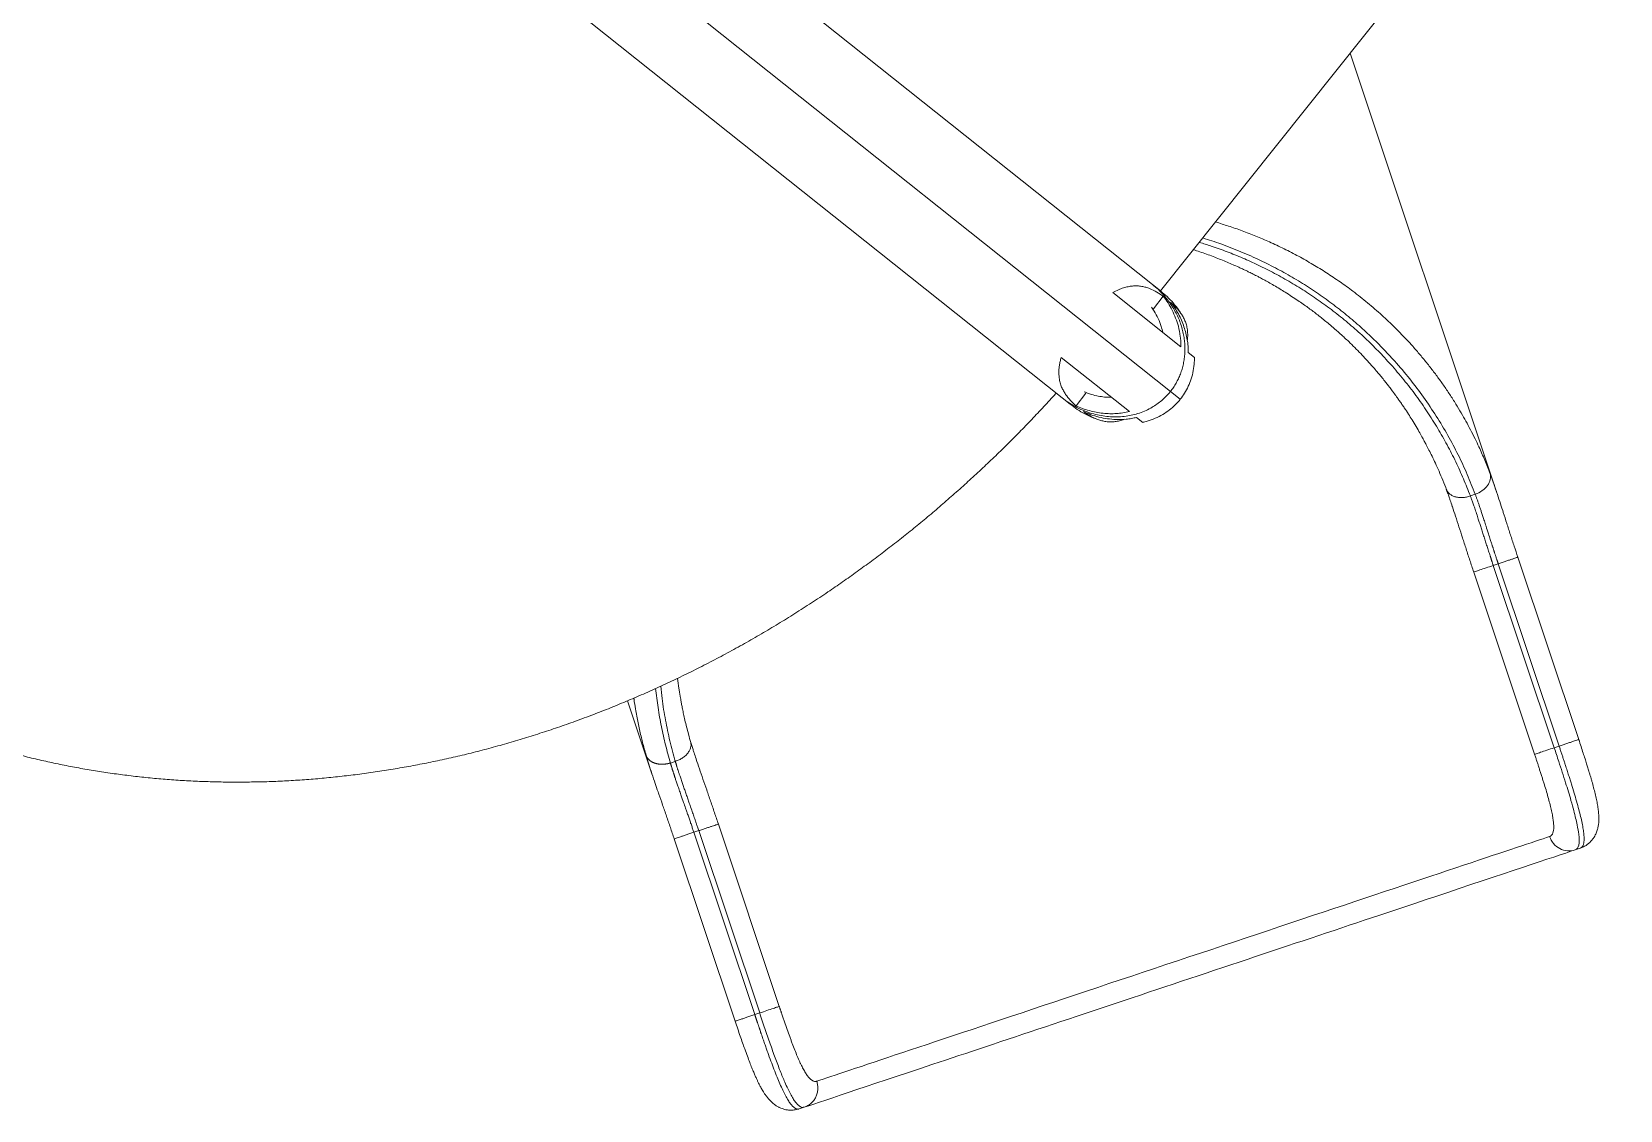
# Model space of a CAD drawing. Header units: millimetres. Extents: x -229914 to 856942, y -268655 to 87212.
# Drawn here: x -137885 to -136350, y 16217 to 17259 of the extents above; entities that cross this region are included whole.
import ezdxf

# ---------------------------------------------------------------- set-up
doc = ezdxf.new("R2010")
doc.units = ezdxf.units.MM

# ---------------------------------------------------------------- blocks, each defined once
blk = doc.blocks.new('Т912NEW')
at = {"color": 7, "linetype": 'Continuous', "lineweight": 15}
for p, q in [((4700.7, -2757.3), (4700.7, -2044.8)), ((5075.5, -2707.1), (4700.7, -2463.7)), ((5060.8, -2721.7), (5058.1, -2725.9)), ((5036, -2735.3), (5036.7, -2735.7)), ((5286.6, -2844.8), (5130.7, -2743.6)), ((4690.7, -2757.3), (3920.7, -2757.3)), ((4700.7, -2757.3), (4690.7, -2757.3)), ((4705.9, -2775.1), (4705.9, -2759.7)), ((5117.2, -2764.6), (5120, -2760.4)), ((5120, -2760.4), (5275.7, -2861.5)), ((5273, -2865.7), (5117.2, -2764.6)), ((4749.7, -2787.3), (4665.6, -2787.3)), ((4766.4, -2787.3), (4758.7, -2787.3)), ((5262.1, -2882.5), (5106.4, -2781.4)), ((5286.6, -2844.8), (5286.5, -2844.9)), ((4665.6, -2867.3), (4749.7, -2867.3)), ((4758.7, -2867.3), (4766.4, -2867.3)), ((5275.7, -2861.5), (5273, -2865.7)), ((4705.9, -2894.9), (4705.9, -2879.6)), ((3920.7, -2897.3), (4690.7, -2897.3)), ((4690.7, -2897.3), (4700.7, -2897.3)), ((5350.3, -2930.3), (5353.1, -2926)), ((5353.9, -2924.4), (5353.1, -2926)), ((4544.7, -3387.8), (4607.1, -3428.4)), ((4616.8, -3380.8), (4617.5, -3381.3)), ((4617.2, -3404.8), (4614.5, -3409)), ((4687.5, -3426.3), (4843.2, -3527.5)), ((4673.9, -3447.3), (4676.6, -3443.1)), ((4829.6, -3548.4), (4673.9, -3447.3)), ((4676.6, -3443.1), (4832.4, -3544.2)), ((4662.9, -3464), (4818.7, -3565.2)), ((4832.4, -3544.2), (4829.6, -3548.4)), ((4818.8, -3565.1), (4818.8, -3565.1)), ((4920, -3592.9), (4922.8, -3588.6)), ((4921.5, -3589.8), (4922.8, -3588.6)), ((4920, -3592.9), (4918.9, -3594.3))]:
    blk.add_line(p, q, dxfattribs=at)
at = {"color": 8, "linetype": 'Continuous', "lineweight": 15}
for p, q in [((4768.6, -2827.3), (3840.7, -2827.3)), ((4780.7, -2827.3), (4768.6, -2827.3))]:
    blk.add_line(p, q, dxfattribs=at)
at = {"color": 7, "linetype": 'Continuous', "lineweight": 15, "flags": 128}
blk.add_lwpolyline([(4916.6, -3561.4), (4918.2, -3558.9), (4920.1, -3556), (4922.1, -3552.9), (4924.3, -3549.5), (4926.7, -3545.8), (4929.3, -3541.8), (4932.1, -3537.6), (4935, -3533.1), (4938.1, -3528.3), (4941.4, -3523.3), (4944.8, -3518), (4948.4, -3512.5), (4952.1, -3506.7), (4956, -3500.7), (4960.1, -3494.4), (4964.3, -3488), (4968.6, -3481.3), (4973.1, -3474.4), (4977.7, -3467.3), (4982.5, -3460), (4987.4, -3452.4), (4992.3, -3444.7), (4997.5, -3436.9), (5002.7, -3428.8), (5008, -3420.6), (5013.5, -3412.2), (5019, -3403.7), (5024.6, -3395), (5030.4, -3386.2), (5036.2, -3377.3), (5042, -3368.2), (5048, -3359.1), (5054, -3349.8), (5060.1, -3340.4), (5066.2, -3331), (5072.4, -3321.5), (5078.6, -3311.9), (5084.9, -3302.2), (5091.2, -3292.5), (5097.5, -3282.8), (5103.9, -3273), (5110.2, -3263.3), (5116.6, -3253.5), (5122.9, -3243.6), (5129.3, -3233.8), (5135.7, -3224.1), (5142, -3214.3), (5148.3, -3204.6), (5154.6, -3194.9), (5160.9, -3185.2), (5167.1, -3175.6), (5173.3, -3166.1), (5179.4, -3156.7), (5185.5, -3147.3), (5191.5, -3138), (5197.5, -3128.9), (5203.4, -3119.8), (5209.2, -3110.9), (5214.9, -3102.1), (5220.5, -3093.4), (5226, -3084.9), (5231.5, -3076.5), (5236.8, -3068.3), (5242.1, -3060.2), (5247.2, -3052.4), (5252.2, -3044.7), (5257, -3037.2), (5261.8, -3029.8), (5266.4, -3022.7), (5270.9, -3015.8), (5275.2, -3009.1), (5279.4, -3002.7), (5283.5, -2996.4), (5287.4, -2990.4), (5291.1, -2984.6), (5294.7, -2979.1), (5298.2, -2973.8), (5301.4, -2968.8), (5304.5, -2964), (5307.5, -2959.5), (5310.2, -2955.3), (5312.8, -2951.3), (5315.2, -2947.6), (5317.4, -2944.2), (5319.4, -2941.1), (5321.3, -2938.2), (5323, -2935.7)], dxfattribs=at)
at = {"color": 8, "linetype": 'Continuous', "lineweight": 15}
for points, knots in [([(4700.7, -2672.1), (4704.8, -2670.6), (4713.2, -2667.2), (4726.2, -2662.7), (4739.7, -2658.5), (4753.9, -2654.6), (4768.7, -2651.1), (4784.2, -2648), (4799.7, -2645.6), (4815.2, -2643.7), (4830.7, -2642.4), (4844.1, -2641.8), (4855.2, -2641.7), (4864.3, -2641.8), (4873.4, -2642), (4882.3, -2642.5), (4891.2, -2643.2), (4900, -2644), (4909, -2645.1), (4918.5, -2646.4), (4928.6, -2648.1), (4939.4, -2650.3), (4950.2, -2652.7), (4960.8, -2655.4), (4971.1, -2658.3), (4981.5, -2661.5), (4991.6, -2665), (5001, -2668.5), (5009.8, -2672.1), (5018.4, -2675.8), (5026.9, -2679.7), (5034.6, -2683.4), (5041.3, -2686.9), (5047.4, -2690.2), (5053.6, -2693.6), (5057.7, -2696), (5059.8, -2697.3)], [0, 0, 0, 0, 0.030498, 0.063908, 0.098017, 0.132834, 0.17145, 0.211042, 0.251051, 0.2909, 0.33183, 0.37233, 0.396247, 0.420578, 0.445325, 0.469501, 0.493309, 0.517582, 0.542321, 0.567528, 0.59738, 0.628112, 0.659723, 0.69059, 0.720322, 0.751149, 0.78307, 0.811729, 0.83756, 0.864589, 0.892816, 0.918109, 0.938971, 0.958616, 0.978338, 1, 1, 1, 1]), ([(4700.7, -2691.9), (4706.5, -2689.7), (4718.8, -2685), (4737.8, -2679.2), (4757.1, -2674.2), (4775.9, -2670.3), (4794.2, -2667.3), (4812.5, -2665.2), (4830.8, -2663.9), (4849, -2663.5), (4867.1, -2663.8), (4884.8, -2664.9), (4902.4, -2666.8), (4921.5, -2669.6), (4941.9, -2673.7), (4963.4, -2679.3), (4984.4, -2685.9), (5004.6, -2693.5), (5024.1, -2702), (5042.9, -2711.3), (5054.8, -2718.3), (5060.8, -2721.7)], [0, 0, 0, 0, 0.043477, 0.093222, 0.143842, 0.189937, 0.236708, 0.283983, 0.331819, 0.380043, 0.427717, 0.475754, 0.523732, 0.57217, 0.634443, 0.696946, 0.758798, 0.820218, 0.881055, 0.940704, 1, 1, 1, 1]), ([(5058.1, -2725.9), (5052.9, -2722.9), (5042.6, -2717), (5026.5, -2708.8), (5009.9, -2701.2), (4992.7, -2694.3), (4974.9, -2688.1), (4956.6, -2682.6), (4937.9, -2678), (4919.4, -2674.4), (4901.3, -2671.7), (4883.6, -2669.8), (4865.8, -2668.7), (4847.8, -2668.5), (4829.8, -2669), (4811.9, -2670.3), (4794.1, -2672.4), (4776.4, -2675.3), (4759.4, -2678.8), (4743, -2682.9), (4727.4, -2687.6), (4713.3, -2692.3), (4704.5, -2695.8), (4700.7, -2697.3)], [0, 0, 0, 0, 0.051664, 0.103235, 0.156312, 0.209184, 0.263282, 0.317052, 0.371723, 0.425938, 0.47503, 0.523649, 0.572342, 0.620629, 0.668627, 0.715357, 0.761561, 0.807269, 0.852331, 0.892719, 0.932534, 0.971721, 1, 1, 1, 1]), ([(5059.8, -2697.3), (5062.3, -2698.7), (5067.1, -2701.7), (5072.5, -2705.1), (5075.4, -2707.1), (5075.5, -2707.1)], [0, 0, 0, 0, 0.490821, 0.981674, 1, 1, 1, 1]), ([(5036.7, -2735.7), (5037.1, -2735.9), (5038.3, -2736.5), (5040.7, -2736.9), (5043.7, -2736.8), (5046.9, -2735.9), (5050, -2734.2), (5053, -2732), (5055.8, -2729.2), (5057.3, -2727), (5058.1, -2725.9)], [0, 0, 0, 0, 0.058251, 0.192948, 0.32755, 0.461824, 0.596101, 0.730706, 0.865411, 1, 1, 1, 1]), ([(5106.4, -2781.4), (5103.1, -2779.2), (5096.5, -2774.9), (5086.8, -2768.5), (5077.2, -2762.2), (5068, -2756), (5059.2, -2750.2), (5053.7, -2746.6), (5051, -2744.9)], [0, 0, 0, 0, 0.168469, 0.336858, 0.505122, 0.672784, 0.8398, 1, 1, 1, 1]), ([(5120, -2760.4), (5120.7, -2759.3), (5122.2, -2757), (5124.3, -2753.7), (5126.2, -2750.8), (5127.9, -2748.2), (5129.3, -2746.1), (5130.2, -2744.6), (5130.8, -2743.7), (5130.8, -2743.7), (5130.8, -2743.7)], [0, 0, 0, 0, 0.12897, 0.25794, 0.386909, 0.515877, 0.644846, 0.773815, 0.902784, 1, 1, 1, 1]), ([(5286.5, -2844.9), (5286.5, -2844.9), (5286.5, -2844.9), (5286, -2845.7), (5285, -2847.2), (5283.6, -2849.3), (5282, -2851.9), (5280, -2854.9), (5277.9, -2858.1), (5276.4, -2860.4), (5275.7, -2861.5)], [0, 0, 0, 0, 0.058718, 0.193188, 0.327657, 0.462127, 0.596595, 0.731064, 0.865534, 1, 1, 1, 1]), ([(4561, -3356.7), (4563.8, -3359.6), (4571.5, -3367.6), (4584.8, -3379.5), (4600.7, -3392.8), (4611.7, -3400.8), (4617.2, -3404.8)], [0, 0, 0, 0, 0.160951, 0.444875, 0.723261, 1, 1, 1, 1]), ([(4614.5, -3409), (4609.6, -3405.4), (4599.8, -3398.4), (4585.6, -3386.9), (4571.8, -3374.7), (4562.9, -3365.9), (4558.5, -3361.6)], [0, 0, 0, 0, 0.247244, 0.494046, 0.748058, 1, 1, 1, 1]), ([(4591.7, -3418), (4589.9, -3416.7), (4586.2, -3414.1), (4581.1, -3410.2), (4576, -3406.3), (4571, -3402.3), (4565.9, -3398.1), (4560.7, -3393.7), (4555, -3388.6), (4550.6, -3384.7), (4548.1, -3382.2), (4547.8, -3381.9)], [0, 0, 0, 0, 0.122362, 0.23462, 0.341937, 0.461081, 0.574219, 0.690483, 0.814898, 0.979678, 1, 1, 1, 1]), ([(4617.5, -3381.3), (4617.8, -3381.5), (4618.9, -3382.4), (4620.2, -3384.4), (4621.3, -3387.2), (4621.8, -3390.5), (4621.6, -3394.1), (4620.7, -3397.7), (4619.3, -3401.4), (4617.9, -3403.6), (4617.2, -3404.8)], [0, 0, 0, 0, 0.0582538, 0.1929514, 0.3275514, 0.4618247, 0.5961017, 0.7307064, 0.8654119, 1, 1, 1, 1]), ([(4631.7, -3390.6), (4634.3, -3392.4), (4639.8, -3395.9), (4648.8, -3401.6), (4658.1, -3407.5), (4667.8, -3413.7), (4677.6, -3419.9), (4684.2, -3424.2), (4687.5, -3426.3)], [0, 0, 0, 0, 0.16018, 0.327217, 0.494862, 0.663143, 0.831522, 1, 1, 1, 1]), ([(4591.7, -3418), (4594.1, -3419.6), (4598.8, -3422.9), (4604.1, -3426.4), (4607, -3428.3), (4607.1, -3428.4)], [0, 0, 0, 0, 0.4908214, 0.9816739, 1, 1, 1, 1]), ([(4673.9, -3447.3), (4673.2, -3448.4), (4671.7, -3450.7), (4669.6, -3453.9), (4667.6, -3456.9), (4666, -3459.5), (4664.6, -3461.6), (4663.6, -3463.1), (4663.1, -3464), (4663.1, -3464), (4663, -3464)], [0, 0, 0, 0, 0.128909, 0.25782, 0.386731, 0.515641, 0.644554, 0.773464, 0.902375, 1, 1, 1, 1]), ([(4829.6, -3548.4), (4828.9, -3549.6), (4827.4, -3551.8), (4825.3, -3555.1), (4823.4, -3558.1), (4821.7, -3560.7), (4820.3, -3562.8), (4819.4, -3564.2), (4818.8, -3565), (4818.8, -3565.1), (4818.8, -3565.1)], [0, 0, 0, 0, 0.134471, 0.268948, 0.403425, 0.537901, 0.672378, 0.806857, 0.941334, 1, 1, 1, 1]), ([(4832.4, -3544.2), (4834.6, -3545.7), (4839.1, -3548.6), (4845.8, -3552.9), (4852.4, -3557.1), (4858.8, -3561.1), (4865.1, -3565.1), (4871.2, -3568.8), (4877.1, -3572.4), (4882.8, -3575.7), (4888.1, -3578.7), (4893.6, -3581.7), (4899.1, -3584.5), (4904.4, -3587), (4909.1, -3588.9), (4913.2, -3590.1), (4916.6, -3590.7), (4919.3, -3590.7), (4921, -3590.3), (4921.5, -3589.8), (4921.5, -3589.8)], [0, 0, 0, 0, 0.0542415, 0.1070717, 0.1612219, 0.2152073, 0.2658023, 0.3210027, 0.373516, 0.4263849, 0.4800354, 0.5315753, 0.5988776, 0.6643892, 0.7311662, 0.7967454, 0.8624493, 0.9282101, 0.9929373, 1, 1, 1, 1]), ([(4916.6, -3561.4), (4917.6, -3562.2), (4919.7, -3563.8), (4922.3, -3566.8), (4924.2, -3570.2), (4925.5, -3573.9), (4926, -3577.7), (4925.7, -3581.6), (4924.9, -3584.7), (4923.9, -3586.4), (4923.6, -3587)], [0, 0, 0, 0, 0.132653, 0.265305, 0.397959, 0.530615, 0.663262, 0.79592, 0.928573, 1, 1, 1, 1])]:
    blk.add_open_spline(points, degree=3, knots=knots, dxfattribs=at)
at = {"color": 7, "linetype": 'Continuous', "lineweight": 15}
for points, knots in [([(4700.7, -2706.5), (4702.8, -2705.7), (4706.9, -2704), (4713.2, -2701.9), (4719.6, -2699.7), (4725.9, -2697.8), (4732, -2695.9), (4738.1, -2694.3), (4743.9, -2692.8), (4748.8, -2691.5), (4752.8, -2690.6), (4755.9, -2689.9), (4758.3, -2689.4), (4760.3, -2689), (4762.2, -2688.6), (4764.5, -2688.1), (4767.7, -2687.5), (4771.9, -2686.7), (4777.2, -2685.9), (4783.1, -2684.9), (4789.3, -2684.1), (4796, -2683.3), (4802.8, -2682.6), (4809.8, -2682), (4816.1, -2681.5), (4821.8, -2681.2), (4827.1, -2681), (4832.5, -2680.9), (4838.1, -2680.9), (4843.8, -2680.9), (4848.7, -2681), (4852.4, -2681.1), (4854.7, -2681.2), (4856.5, -2681.3), (4858.2, -2681.4), (4860.5, -2681.5), (4863.8, -2681.7), (4868.2, -2682), (4874.3, -2682.5), (4881.5, -2683.3), (4889.5, -2684.2), (4897.3, -2685.4), (4904.2, -2686.5), (4910.2, -2687.6), (4915.4, -2688.7), (4920.5, -2689.7), (4925.2, -2690.8), (4929.1, -2691.7), (4932.3, -2692.5), (4934.6, -2693.1), (4936.5, -2693.6), (4938.1, -2694), (4939.6, -2694.4), (4941.5, -2695), (4944.2, -2695.7), (4947.5, -2696.7), (4951.3, -2697.8), (4956.2, -2699.4), (4961.9, -2701.2), (4968.6, -2703.6), (4975.3, -2706), (4980.7, -2708.1), (4984.6, -2709.7), (4987.3, -2710.9), (4990.5, -2712.2), (4994.5, -2714), (4999.5, -2716.2), (5005.5, -2719), (5012.3, -2722.3), (5019.8, -2726.2), (5028.1, -2730.7), (5033.7, -2734), (5036.7, -2735.8)], [0, 0, 0, 0, 0.016152, 0.033554, 0.050681, 0.067522, 0.084072, 0.100322, 0.116265, 0.130867, 0.140616, 0.14883, 0.155497, 0.160603, 0.164907, 0.171064, 0.179317, 0.191039, 0.205429, 0.222468, 0.239944, 0.256683, 0.277464, 0.296926, 0.315046, 0.330069, 0.344718, 0.35993, 0.375715, 0.392078, 0.408524, 0.417465, 0.424226, 0.428798, 0.432872, 0.438617, 0.44869, 0.461674, 0.477592, 0.501793, 0.525612, 0.548888, 0.571608, 0.587741, 0.603571, 0.619092, 0.634021, 0.64698, 0.655644, 0.662967, 0.668944, 0.673571, 0.677445, 0.683362, 0.691682, 0.702413, 0.714974, 0.727188, 0.749571, 0.769804, 0.793192, 0.815051, 0.823222, 0.831798, 0.842253, 0.854649, 0.871943, 0.892002, 0.914833, 0.940441, 0.96883, 1, 1, 1, 1]), ([(5060.8, -2721.7), (5063.5, -2717.3), (5066.4, -2707), (5062.8, -2699.4), (5059.8, -2697.3), (5059.8, -2697.3), (5059.8, -2697.3), (5059.8, -2697.3)], [0.0001593, 0.0001593, 0.0001593, 0.0001593, 0.5, 1, 1, 1, 1.0000043, 1.0000043, 1.0000043, 1.0000043]), ([(5075.5, -2707.1), (5078.2, -2708.9), (5083.3, -2712.2), (5088.8, -2715.8), (5091.3, -2717.5)], [0, 0, 0, 0, 0.528242, 1, 1, 1, 1]), ([(5117.2, -2764.6), (5117, -2764.4), (5116.4, -2764.1), (5115.6, -2763.6), (5114.9, -2763.1), (5114.1, -2762.6), (5113.4, -2762.1), (5112.7, -2761.7), (5112.1, -2761.2), (5111.4, -2760.8), (5110.8, -2760.4), (5110.2, -2760), (5109.6, -2759.6), (5107.9, -2758.5), (5105, -2756.6), (5101, -2753.9), (5097, -2751.3), (5093.1, -2748.6), (5089.1, -2746), (5085.3, -2743.5), (5081.6, -2741), (5078.5, -2738.9), (5074.9, -2736.5), (5071.8, -2734.5), (5068.8, -2732.5), (5066.8, -2731.3), (5065, -2730.1), (5063.3, -2729.1), (5061.8, -2728.1), (5060.4, -2727.3), (5059.2, -2726.6), (5058.4, -2726.1), (5058.1, -2725.9)], [0, 0, 0, 0, 0.012365, 0.02437, 0.036014, 0.047299, 0.058224, 0.068789, 0.078994, 0.08884, 0.098326, 0.107452, 0.11622, 0.124631, 0.187222, 0.249907, 0.309631, 0.375251, 0.437734, 0.500007, 0.562268, 0.624692, 0.661209, 0.749952, 0.789936, 0.827431, 0.862427, 0.894924, 0.924923, 0.952431, 0.977455, 1, 1, 1, 1]), ([(5120, -2760.4), (5119.7, -2760.2), (5119.1, -2759.8), (5118.3, -2759.3), (5117.4, -2758.7), (5116.5, -2758.2), (5115.6, -2757.6), (5114.7, -2757), (5113.9, -2756.4), (5113, -2755.8), (5112.1, -2755.2), (5111.1, -2754.6), (5110.2, -2754), (5109.3, -2753.4), (5108.4, -2752.8), (5107.4, -2752.2), (5106.5, -2751.6), (5105.6, -2750.9), (5104.6, -2750.3), (5103.6, -2749.6), (5101.9, -2748.5), (5098.8, -2746.5), (5094, -2743.2), (5088.7, -2739.7), (5083.8, -2736.4), (5080, -2733.9), (5076.6, -2731.7), (5074.1, -2730), (5072.2, -2728.8), (5070.7, -2727.8), (5069.3, -2727), (5068, -2726.1), (5066.7, -2725.3), (5065.4, -2724.5), (5064.2, -2723.8), (5063, -2723), (5061.9, -2722.4), (5061.1, -2721.9), (5060.8, -2721.7)], [0, 0, 0, 0, 0.012962, 0.026032, 0.03921, 0.052497, 0.065893, 0.079397, 0.09301, 0.106732, 0.120562, 0.1345, 0.148547, 0.162703, 0.176967, 0.19134, 0.205821, 0.220411, 0.23511, 0.249917, 0.268423, 0.316278, 0.393476, 0.500007, 0.573055, 0.639062, 0.698027, 0.749952, 0.777334, 0.804188, 0.830512, 0.856308, 0.881576, 0.906316, 0.930528, 0.954212, 0.97737, 1, 1, 1, 1]), ([(5130.9, -2743.6), (5127.7, -2741.6), (5121.3, -2737.4), (5111.7, -2731.1), (5102.2, -2724.8), (5095.4, -2720.2), (5092, -2718), (5091.5, -2717.6)], [0, 0, 0, 0, 0.2302448, 0.4727955, 0.716259, 0.9596857, 1, 1, 1, 1]), ([(5035.9, -2735.4), (5037, -2736), (5039.2, -2737.3), (5042.4, -2739.4), (5044.7, -2740.8), (5045.6, -2741.4)], [0, 0, 0, 0, 0.343294, 0.72413, 1, 1, 1, 1]), ([(5051, -2744.9), (5050.9, -2744.8), (5049, -2743.5), (5047.3, -2742.4), (5045.6, -2741.4)], [0, 0, 0, 0, 0.056093, 1, 1, 1, 1]), ([(4665.6, -2787.3), (4666.4, -2785.4), (4668.1, -2781.6), (4670.8, -2777.3), (4673.6, -2773.5), (4676.7, -2770.3), (4680, -2767.4), (4683.7, -2765.1), (4687.3, -2763.4), (4692.3, -2761.6), (4698.4, -2760.3), (4703.4, -2759.9), (4705.9, -2759.7)], [0, 0, 0, 0, 0.069245, 0.138537, 0.209383, 0.280246, 0.369624, 0.459074, 0.548574, 0.63802, 0.819, 1, 1, 1, 1]), ([(4768.6, -2827.3), (4768.6, -2825.7), (4768.5, -2822.5), (4767.9, -2817.7), (4767, -2813), (4765.7, -2808.1), (4764, -2803.4), (4761.8, -2798.7), (4759.3, -2794.1), (4756.4, -2789.7), (4753.2, -2785.4), (4749.5, -2781.3), (4745.5, -2777.5), (4741.1, -2773.9), (4736.4, -2770.5), (4731.2, -2767.4), (4725.7, -2764.7), (4719.6, -2762.3), (4713, -2760.2), (4705.7, -2758.5), (4698.3, -2757.5), (4693.2, -2757.4), (4690.7, -2757.3)], [0, 0, 0, 0, 0.040636, 0.081272, 0.122928, 0.164586, 0.208192, 0.2518, 0.296524, 0.341249, 0.38781, 0.434373, 0.482027, 0.529683, 0.581595, 0.63351, 0.686621, 0.739735, 0.80384, 0.867947, 0.933973, 1, 1, 1, 1]), ([(4729, -2761.9), (4728, -2761.6), (4724.2, -2760.2), (4717.5, -2758.8), (4709.1, -2757.5), (4703.5, -2757.4), (4700.7, -2757.3)], [0, 0, 0, 0, 0.110532, 0.415786, 0.712956, 1, 1, 1, 1]), ([(4705.9, -2759.7), (4708.4, -2760.4), (4713.6, -2761.8), (4721.1, -2764.8), (4728.4, -2768.6), (4735.9, -2773.5), (4741.8, -2778.6), (4746.5, -2783.4), (4748.6, -2786), (4749.7, -2787.3)], [0, 0, 0, 0, 0.152358, 0.304703, 0.463055, 0.621384, 0.8089, 0.904452, 1, 1, 1, 1]), ([(4714.9, -2759.7), (4717.4, -2759.9), (4722.3, -2760.3), (4728.4, -2761.6), (4733.3, -2763.3), (4737, -2765.1), (4740.7, -2767.4), (4744, -2770.2), (4747.1, -2773.5), (4749.2, -2776.2), (4750.4, -2778.2), (4750.7, -2778.7)], [0, 0, 0, 0, 0.203038, 0.406055, 0.508334, 0.610676, 0.712959, 0.815159, 0.894099, 0.973022, 1, 1, 1, 1]), ([(4758.7, -2787.3), (4757.4, -2785.7), (4754.7, -2782.5), (4750.2, -2778), (4745.2, -2773.9), (4739.9, -2770.2), (4734.1, -2766.8), (4728, -2763.9), (4721.6, -2761.5), (4717.1, -2760.3), (4714.9, -2759.7)], [0, 0, 0, 0, 0.118578, 0.237168, 0.359359, 0.481559, 0.609413, 0.737275, 0.868634, 1, 1, 1, 1]), ([(4703.6, -2775.2), (4705, -2775.6), (4709.1, -2776.7), (4715.5, -2779.5), (4722, -2783.2), (4725.7, -2786.1), (4727.2, -2787.3)], [0, 0, 0, 0, 0.16798, 0.475008, 0.78311, 1, 1, 1, 1]), ([(5106.4, -2781.3), (5106.4, -2781.3), (5106.4, -2781.3), (5106.4, -2781.3), (5106.5, -2781.1), (5109, -2777.3), (5114.5, -2768.9), (5117.2, -2764.6)], [-0.000257, -0.000257, -0.000257, -0.000257, 0, 0, 0, 0.5, 0.999827, 0.999827, 0.999827, 0.999827]), ([(4780.7, -2827.3), (4780.7, -2824.9), (4780.5, -2820), (4779.1, -2812.6), (4776.8, -2805.1), (4773.4, -2797.8), (4769.9, -2791.8), (4767.2, -2788.5), (4766.3, -2787.4)], [0, 0, 0, 0, 0.166486, 0.340092, 0.52057, 0.707732, 0.901171, 1, 1, 1, 1]), ([(4690.7, -2897.3), (4693.5, -2897.3), (4699.1, -2897.1), (4707.6, -2895.8), (4716.1, -2893.7), (4723.9, -2890.8), (4730.9, -2887.4), (4737.2, -2883.6), (4743.3, -2879.2), (4748.6, -2874.3), (4753.3, -2869.1), (4757.3, -2863.8), (4760.9, -2858), (4763.7, -2852.1), (4765.7, -2846.4), (4767.2, -2840.8), (4768.2, -2835), (4768.6, -2830.4), (4768.6, -2827.9), (4768.6, -2827.3)], [0, 0, 0, 0, 0.073617, 0.147232, 0.223789, 0.300339, 0.363412, 0.426479, 0.491827, 0.557165, 0.613604, 0.670036, 0.728678, 0.787312, 0.836033, 0.884752, 0.935212, 0.985673, 1, 1, 1, 1]), ([(4766.3, -2867.3), (4767.2, -2866.2), (4769.9, -2862.9), (4773.4, -2856.9), (4776.8, -2849.5), (4779.1, -2842.1), (4780.4, -2834.7), (4780.9, -2829.7), (4780.7, -2827.3), (4780.7, -2827.3)], [0, 0, 0, 0, 0.1000591, 0.2931364, 0.4799509, 0.6600922, 0.8333733, 0.9997742, 1, 1, 1, 1]), ([(5354, -2924.5), (5354.5, -2923.4), (5355.6, -2921.3), (5356.5, -2918), (5357, -2914.9), (5357.1, -2912), (5356.9, -2909.4), (5356.4, -2906.3), (5355.5, -2902.9), (5354.1, -2899.7), (5352.2, -2896.3), (5349.9, -2893), (5346.9, -2889.5), (5343.7, -2886.2), (5340.1, -2882.9), (5336.1, -2879.4), (5331.6, -2875.8), (5326.8, -2872.2), (5322.7, -2869.2), (5319.4, -2866.8), (5316.9, -2865.1), (5314, -2863.1), (5310.7, -2860.8), (5306.9, -2858.2), (5302.7, -2855.4), (5297.9, -2852.2), (5292.4, -2848.6), (5288.6, -2846.1), (5286.6, -2844.8)], [0, 0, 0, 0, 0.039679, 0.075279, 0.106639, 0.133691, 0.156448, 0.175423, 0.211967, 0.248716, 0.283737, 0.333084, 0.380847, 0.429665, 0.480748, 0.534302, 0.588063, 0.641649, 0.692015, 0.71545, 0.73774, 0.763303, 0.796114, 0.827629, 0.863861, 0.904753, 0.950192, 1, 1, 1, 1]), ([(4705.9, -2894.9), (4703.4, -2894.8), (4698.5, -2894.4), (4692.4, -2893.1), (4687.5, -2891.3), (4683.8, -2889.6), (4680.1, -2887.3), (4676.7, -2884.4), (4673.7, -2881.2), (4671.2, -2878), (4669.1, -2874.6), (4667.3, -2871.3), (4666.2, -2868.7), (4665.6, -2867.3)], [0, 0, 0, 0, 0.179097, 0.358171, 0.44839, 0.538663, 0.628885, 0.719033, 0.788664, 0.85828, 0.905523, 0.952792, 1, 1, 1, 1]), ([(4727.2, -2867.3), (4726.8, -2867.7), (4724.8, -2869.5), (4720.9, -2872.1), (4715.3, -2875.2), (4709.5, -2877.8), (4705.4, -2879), (4703.6, -2879.5)], [0, 0, 0, 0, 0.066838, 0.294688, 0.522057, 0.784522, 1, 1, 1, 1]), ([(4749.7, -2867.3), (4748.3, -2869), (4745.7, -2872.2), (4741.1, -2876.7), (4736.2, -2880.8), (4730.8, -2884.5), (4725.1, -2887.9), (4718.9, -2890.7), (4712.5, -2893.2), (4708.1, -2894.4), (4705.9, -2894.9)], [0, 0, 0, 0, 0.118642, 0.2372962, 0.3595561, 0.4818255, 0.6096171, 0.7374149, 0.8687047, 1, 1, 1, 1]), ([(4714.9, -2894.9), (4717.5, -2894.3), (4722.6, -2892.9), (4730.2, -2889.8), (4737.5, -2886), (4744.9, -2881.1), (4750.8, -2876.1), (4755.5, -2871.3), (4757.6, -2868.7), (4758.7, -2867.3)], [0, 0, 0, 0, 0.152358, 0.304704, 0.463055, 0.621384, 0.8089, 0.904453, 1, 1, 1, 1]), ([(5350.3, -2930.3), (5351.2, -2928.8), (5351.2, -2926.9), (5348.9, -2922.2), (5346.7, -2919.5), (5341.7, -2914.5), (5339.4, -2912.5), (5335.2, -2908.9), (5333.4, -2907.5), (5329.7, -2904.6), (5327.7, -2903.1), (5323, -2899.6), (5320.3, -2897.6), (5312.7, -2892.2), (5307.8, -2888.8), (5296.9, -2881.5), (5290.8, -2877.4), (5280.8, -2870.8), (5276.9, -2868.3), (5273, -2865.7)], [0, 0, 0, 0, 21.28729, 21.28729, 41.929511, 41.929511, 54.830899, 54.830899, 62.894267, 62.894267, 70.957635, 70.957635, 80.940313, 80.940313, 96.912597, 96.912597, 114.668225, 114.668225, 125.788534, 125.788534, 125.788534, 125.788534]), ([(5353.1, -2926), (5353.1, -2925.9), (5353.2, -2925.8), (5353.3, -2925.6), (5353.4, -2925.4), (5353.5, -2925.2), (5353.5, -2925.1), (5353.6, -2924.9), (5353.6, -2924.7), (5353.7, -2924.5), (5353.7, -2924.2), (5353.7, -2924), (5353.7, -2923.8), (5353.7, -2923.6), (5353.7, -2923.4), (5353.7, -2923.2), (5353.7, -2922.9), (5353.6, -2922.7), (5353.6, -2922.5), (5353.5, -2922.2), (5353.4, -2921.7), (5353.1, -2920.8), (5352.4, -2919.5), (5351.5, -2918.1), (5350, -2916.1), (5347.7, -2913.4), (5344, -2909.9), (5339.6, -2906), (5334.5, -2901.9), (5328.7, -2897.5), (5322.3, -2892.9), (5315.3, -2887.9), (5309.3, -2883.8), (5304.2, -2880.3), (5300.4, -2877.8), (5296.3, -2875.1), (5293.1, -2872.9), (5290.7, -2871.4), (5289.3, -2870.4), (5287.8, -2869.5), (5286.3, -2868.5), (5284.9, -2867.5), (5283.4, -2866.5), (5281.9, -2865.5), (5280.3, -2864.6), (5278.8, -2863.6), (5277.3, -2862.5), (5276.2, -2861.9), (5275.7, -2861.5)], [0, 0, 0, 0, 0.00668, 0.013344, 0.019992, 0.026624, 0.033241, 0.039842, 0.046427, 0.052996, 0.059549, 0.066087, 0.072609, 0.079116, 0.085606, 0.092082, 0.098541, 0.104985, 0.111413, 0.117826, 0.124224, 0.155333, 0.186454, 0.21759, 0.248743, 0.310763, 0.373675, 0.435321, 0.49883, 0.559729, 0.624027, 0.684684, 0.749316, 0.778991, 0.809768, 0.84165, 0.874634, 0.885659, 0.896759, 0.907932, 0.919181, 0.930503, 0.9419, 0.953371, 0.964917, 0.976537, 0.988231, 1, 1, 1, 1]), ([(4750.8, -2875.9), (4750.5, -2876.4), (4749.3, -2878.4), (4747.1, -2881.1), (4744.1, -2884.4), (4740.7, -2887.2), (4737.1, -2889.6), (4733.4, -2891.3), (4728.5, -2893), (4722.3, -2894.4), (4717.4, -2894.8), (4714.9, -2894.9)], [0, 0, 0, 0, 0.024765, 0.105148, 0.185551, 0.28669, 0.38791, 0.489187, 0.590403, 0.795189, 1, 1, 1, 1]), ([(5323, -2935.7), (5323, -2935.6), (5323.1, -2935.5), (5323.2, -2935.3), (5323.3, -2935.1), (5323.3, -2934.9), (5323.4, -2934.8), (5323.5, -2934.6), (5323.5, -2934.4), (5323.6, -2934.2), (5323.7, -2933.7), (5323.7, -2933), (5323.6, -2931.7), (5322.9, -2929.8), (5321.7, -2927.7), (5320.4, -2925.9), (5318.8, -2924.1), (5316.4, -2921.6), (5313, -2918.4), (5308.9, -2915), (5304.3, -2911.4), (5299.2, -2907.6), (5293.7, -2903.6), (5288.8, -2900.3), (5284.7, -2897.5), (5281.6, -2895.4), (5278.5, -2893.3), (5275.8, -2891.5), (5273.8, -2890.2), (5272.3, -2889.2), (5270.9, -2888.2), (5269.4, -2887.3), (5268, -2886.3), (5266.5, -2885.4), (5265, -2884.4), (5263.6, -2883.4), (5262.6, -2882.8), (5262.1, -2882.5)], [0, 0, 0, 0, 0.006759, 0.013515, 0.020269, 0.027022, 0.033775, 0.040529, 0.047284, 0.054041, 0.060802, 0.091435, 0.121952, 0.18313, 0.244221, 0.274953, 0.305711, 0.36749, 0.429622, 0.491879, 0.554375, 0.61747, 0.680781, 0.744224, 0.775973, 0.807795, 0.83981, 0.871858, 0.886126, 0.900372, 0.914602, 0.928822, 0.943039, 0.957259, 0.971489, 0.985733, 1, 1, 1, 1]), ([(3801.1, -3863.4), (3803.4, -3863.4), (3810.9, -3863.4), (3823.7, -3863.1), (3839.2, -3862.4), (3854.8, -3861.4), (3870.3, -3860.1), (3885.9, -3858.5), (3901.4, -3856.6), (3916.9, -3854.3), (3932.4, -3851.8), (3947.8, -3848.9), (3963.2, -3845.7), (3978.5, -3842.1), (3993.9, -3838.3), (4009.1, -3834.2), (4024.3, -3829.7), (4039.5, -3824.9), (4054.5, -3819.8), (4069.5, -3814.4), (4084.5, -3808.7), (4099.3, -3802.7), (4114.1, -3796.3), (4128.8, -3789.7), (4143.4, -3782.7), (4157.9, -3775.4), (4172.3, -3767.8), (4186.6, -3759.9), (4200.8, -3751.7), (4214.8, -3743.2), (4228.8, -3734.4), (4242.6, -3725.3), (4256.3, -3715.9), (4269.8, -3706.2), (4283.2, -3696.2), (4296.5, -3685.9), (4309.6, -3675.3), (4322.6, -3664.5), (4335.4, -3653.3), (4348.1, -3641.9), (4360.6, -3630.1), (4372.9, -3618.1), (4385, -3605.9), (4397, -3593.3), (4408.7, -3580.5), (4420.3, -3567.4), (4431.7, -3554.1), (4442.9, -3540.5), (4453.9, -3526.7), (4464.6, -3512.6), (4475.2, -3498.2), (4485.5, -3483.6), (4495.6, -3468.8), (4505.5, -3453.8), (4515.2, -3438.5), (4524.6, -3423), (4533.8, -3407.3), (4542.8, -3391.3), (4551.5, -3375.2), (4560, -3358.8), (4568.2, -3342.3), (4576.2, -3325.5), (4583.9, -3308.6), (4591.4, -3291.5), (4598.6, -3274.2), (4605.5, -3256.7), (4612.2, -3239), (4618.6, -3221.2), (4624.7, -3203.2), (4630.4, -3185.6), (4635.6, -3168.5), (4640.3, -3152), (4644.9, -3135.4), (4649.2, -3118.7), (4653.3, -3102), (4657.1, -3085.2), (4660.7, -3068.3), (4664, -3051.3), (4667.1, -3034.4), (4670, -3017.3), (4672.6, -3000.3), (4675, -2983.2), (4677.2, -2966.1), (4679.1, -2949), (4680.7, -2932), (4682.1, -2915), (4683, -2903.5), (4683.3, -2897.6), (4683.3, -2897.3)], [0, 0, 0, 0, 0.005021, 0.01623, 0.027445, 0.038667, 0.049897, 0.061136, 0.072385, 0.083647, 0.09492, 0.106208, 0.11751, 0.128829, 0.140164, 0.151518, 0.16289, 0.174283, 0.185697, 0.197133, 0.208592, 0.220076, 0.231583, 0.243117, 0.254677, 0.266264, 0.277879, 0.289522, 0.301194, 0.312896, 0.324628, 0.33639, 0.348183, 0.360008, 0.371863, 0.38375, 0.395668, 0.407618, 0.4196, 0.431613, 0.443657, 0.455732, 0.467837, 0.479973, 0.492139, 0.504335, 0.51656, 0.528813, 0.541095, 0.553404, 0.56574, 0.578103, 0.590491, 0.602906, 0.615345, 0.627809, 0.640298, 0.65281, 0.665346, 0.677906, 0.69049, 0.703098, 0.71573, 0.728387, 0.74107, 0.753779, 0.766515, 0.779281, 0.792078, 0.804909, 0.816426, 0.827943, 0.839459, 0.850972, 0.862482, 0.873987, 0.885488, 0.896983, 0.908469, 0.919946, 0.93141, 0.942857, 0.954282, 0.965675, 0.977023, 0.988299, 0.999455, 1, 1, 1, 1]), ([(4700.7, -2897.3), (4703.5, -2897.3), (4709.1, -2897.1), (4717.5, -2895.9), (4724.2, -2894.4), (4728, -2893.1), (4729, -2892.7)], [0, 0, 0, 0, 0.286153, 0.582402, 0.886708, 1, 1, 1, 1]), ([(4922.8, -3588.6), (4934.9, -3570), (4962.5, -3527.5), (5039.9, -3408.3), (5087.5, -3334.9), (5185.6, -3184), (5233.2, -3110.6), (5310.6, -2991.4), (5338.2, -2948.9), (5350.3, -2930.3)], [0, 0, 0, 0, 0.25, 0.25, 0.5, 0.5, 0.75, 0.75, 1, 1, 1, 1]), ([(5350.3, -2930.3), (5347.5, -2934.6), (5343, -2937.6), (5332.8, -2939.6), (5327.4, -2938.5), (5323, -2935.7)], [0, 0, 0, 0, 0.5, 0.5, 1, 1, 1, 1]), ([(4617.5, -3381.2), (4615.3, -3379.6), (4611.1, -3376.6), (4605.1, -3372.1), (4599.8, -3368), (4595.2, -3364.3), (4591.2, -3361), (4587.9, -3358.1), (4585.1, -3355.7), (4583, -3353.8), (4581.4, -3352.4), (4580.2, -3351.4), (4579.2, -3350.4), (4578.1, -3349.4), (4576.8, -3348.2), (4575.3, -3346.9), (4573.1, -3344.7), (4570.9, -3342.7), (4569.3, -3341.1), (4568.9, -3340.7)], [0, 0, 0, 0, 0.128866, 0.245834, 0.35091, 0.444106, 0.525441, 0.594935, 0.652612, 0.698492, 0.729654, 0.75155, 0.772569, 0.796996, 0.824828, 0.856063, 0.890693, 0.973634, 1, 1, 1, 1]), ([(4626.3, -3387.1), (4625.4, -3386.5), (4623.1, -3385), (4620, -3382.9), (4617.9, -3381.4), (4616.9, -3380.7)], [0, 0, 0, 0, 0.275982, 0.656754, 1, 1, 1, 1]), ([(4626.3, -3387.1), (4627.9, -3388.2), (4629.6, -3389.3), (4631.6, -3390.6), (4631.7, -3390.6)], [0, 0, 0, 0, 0.9439705, 1, 1, 1, 1]), ([(4617.2, -3404.8), (4617.4, -3404.9), (4617.8, -3405.2), (4618.4, -3405.6), (4619.1, -3406.1), (4619.8, -3406.6), (4620.5, -3407.1), (4621.3, -3407.7), (4622.2, -3408.2), (4623.1, -3408.9), (4624.1, -3409.5), (4625.1, -3410.2), (4626.2, -3410.9), (4627.3, -3411.7), (4628.5, -3412.4), (4630.5, -3413.7), (4633.2, -3415.5), (4636.8, -3417.8), (4640.5, -3420.1), (4644.3, -3422.5), (4648.2, -3425), (4651.7, -3427.2), (4655.7, -3429.7), (4659.8, -3432.3), (4664.3, -3435.2), (4667.4, -3437.1), (4669.5, -3438.5), (4670.7, -3439.3), (4672, -3440.1), (4673.4, -3441), (4675, -3442), (4676.1, -3442.7), (4676.6, -3443.1)], [0, 0, 0, 0, 0.012582, 0.025972, 0.040172, 0.055182, 0.071004, 0.087638, 0.105086, 0.123349, 0.142429, 0.162324, 0.183035, 0.204561, 0.226901, 0.250051, 0.312675, 0.375244, 0.437704, 0.5, 0.562273, 0.624756, 0.668771, 0.750096, 0.812781, 0.875371, 0.891508, 0.909494, 0.929336, 0.951034, 0.974589, 1, 1, 1, 1]), ([(4614.5, -3409), (4614.4, -3409), (4614.3, -3409.2), (4614.1, -3409.5), (4613.9, -3409.8), (4613.7, -3410.1), (4613.5, -3410.4), (4613.2, -3410.7), (4613, -3411), (4612.7, -3411.3), (4612.5, -3411.6), (4612.2, -3411.9), (4611.9, -3412.2), (4611.6, -3412.5), (4611.3, -3412.9), (4611, -3413.2), (4610.6, -3413.5), (4610.3, -3413.8), (4609.9, -3414.1), (4609.6, -3414.5), (4609.2, -3414.8), (4608.8, -3415.1), (4608.4, -3415.4), (4608, -3415.7), (4607.6, -3416), (4607.2, -3416.3), (4606.7, -3416.6), (4606.3, -3416.9), (4605.8, -3417.1), (4605.3, -3417.4), (4604.8, -3417.6), (4604.3, -3417.9), (4603.8, -3418.1), (4603.3, -3418.3), (4602.8, -3418.5), (4602.3, -3418.7), (4601.7, -3418.9), (4601.2, -3419), (4600.6, -3419.2), (4600.1, -3419.3), (4599.5, -3419.4), (4599, -3419.4), (4598.4, -3419.5), (4597.8, -3419.5), (4597.3, -3419.5), (4596.7, -3419.5), (4596.1, -3419.4), (4595.5, -3419.4), (4595, -3419.3), (4594.4, -3419.1), (4593.9, -3419), (4593.3, -3418.8), (4592.8, -3418.6), (4592.2, -3418.3), (4591.9, -3418.1), (4591.7, -3418)], [0, 0, 0, 0, 0.0107656, 0.021842, 0.0332294, 0.0449282, 0.0569389, 0.0692618, 0.0818972, 0.0948456, 0.108107, 0.1216818, 0.13557, 0.1497718, 0.1642871, 0.1791159, 0.1942577, 0.2097124, 0.2254795, 0.2415584, 0.2579485, 0.274649, 0.2916591, 0.308978, 0.3266047, 0.3445383, 0.3627782, 0.3813234, 0.4001736, 0.4193284, 0.4387879, 0.4585528, 0.478624, 0.4990035, 0.519694, 0.5406984, 0.5620195, 0.583659, 0.6056185, 0.6278989, 0.6505004, 0.6734228, 0.6966654, 0.7202269, 0.7441057, 0.7683, 0.7928078, 0.8176269, 0.8427555, 0.868192, 0.8939355, 0.919986, 0.9463448, 0.9730145, 1, 1, 1, 1]), ([(4614.5, -3409), (4614.7, -3409.1), (4615.1, -3409.4), (4615.6, -3409.8), (4616.2, -3410.2), (4616.8, -3410.6), (4617.5, -3411.1), (4618.1, -3411.5), (4618.8, -3411.9), (4619.4, -3412.4), (4620.1, -3412.9), (4620.8, -3413.3), (4621.6, -3413.8), (4622.3, -3414.3), (4623, -3414.8), (4623.8, -3415.3), (4624.6, -3415.8), (4625.4, -3416.4), (4626.2, -3416.9), (4627.7, -3417.9), (4630, -3419.4), (4633.4, -3421.5), (4637.3, -3424), (4642.3, -3427.2), (4647.6, -3430.5), (4652.5, -3433.6), (4655.6, -3435.6), (4657.7, -3436.9), (4659.2, -3437.9), (4660.9, -3438.9), (4662.6, -3440), (4664.3, -3441.1), (4665.9, -3442.2), (4667.6, -3443.2), (4669.2, -3444.2), (4670.8, -3445.3), (4672.3, -3446.3), (4673.4, -3447), (4673.9, -3447.3)], [0, 0, 0, 0, 0.012507, 0.025176, 0.038009, 0.051004, 0.064162, 0.077482, 0.090966, 0.104613, 0.118422, 0.132395, 0.146531, 0.16083, 0.175292, 0.189917, 0.204706, 0.219658, 0.234773, 0.250051, 0.301971, 0.360936, 0.426945, 0.499999, 0.606533, 0.683731, 0.731584, 0.750086, 0.776659, 0.802881, 0.82875, 0.854269, 0.879436, 0.904252, 0.928716, 0.952829, 0.97659, 1, 1, 1, 1]), ([(4607.1, -3428.4), (4609.8, -3430.1), (4614.7, -3433.3), (4620.1, -3436.7), (4622.5, -3438.2)], [0, 0, 0, 0, 0.548454, 1, 1, 1, 1]), ([(4687.5, -3426.3), (4687.5, -3426.4), (4687.4, -3426.5), (4687, -3427.1), (4686.8, -3427.4), (4686.2, -3428.3), (4685.9, -3428.8), (4685.1, -3430.1), (4684.6, -3430.8), (4683.6, -3432.3), (4683.1, -3433.1), (4681.9, -3434.9), (4681.3, -3435.9), (4680, -3437.9), (4679.4, -3438.9), (4678, -3441), (4677.3, -3442), (4676.6, -3443.1)], [0, 0, 0, 0, 0.125, 0.125, 0.25, 0.25, 0.375, 0.375, 0.5, 0.5, 0.625, 0.625, 0.75, 0.75, 0.875, 0.875, 1, 1, 1, 1]), ([(4622.6, -3438.3), (4623.3, -3438.7), (4626.9, -3441), (4633.9, -3445.4), (4643.5, -3451.5), (4653.2, -3457.7), (4659.7, -3462), (4663, -3464.1)], [0, 0, 0, 0, 0.0520366, 0.2895993, 0.527197, 0.7639535, 1, 1, 1, 1]), ([(4843.2, -3527.5), (4843.5, -3527.6), (4844, -3528), (4844.7, -3528.4), (4845.4, -3528.9), (4846.2, -3529.4), (4846.9, -3529.9), (4847.7, -3530.3), (4848.4, -3530.8), (4849.1, -3531.3), (4850.7, -3532.3), (4853.2, -3533.9), (4857.6, -3536.7), (4863, -3540.1), (4868.3, -3543.4), (4872.4, -3545.9), (4876.4, -3548.3), (4881.3, -3551.2), (4886.8, -3554.3), (4891.1, -3556.6), (4894.4, -3558.2), (4896.7, -3559.3), (4898.9, -3560.3), (4901.8, -3561.5), (4905, -3562.6), (4907.8, -3563.3), (4909.8, -3563.6), (4911.2, -3563.7), (4912.4, -3563.7), (4913.5, -3563.5), (4914.5, -3563.2), (4915.1, -3562.8), (4915.6, -3562.5), (4915.9, -3562.3), (4916.1, -3562), (4916.4, -3561.7), (4916.5, -3561.5), (4916.6, -3561.4)], [0, 0, 0, 0, 0.007105, 0.01421, 0.021316, 0.028425, 0.035536, 0.042651, 0.04977, 0.056894, 0.064024, 0.096202, 0.128287, 0.192251, 0.255966, 0.287752, 0.319505, 0.382922, 0.445979, 0.508624, 0.539807, 0.57099, 0.602138, 0.633264, 0.694988, 0.756514, 0.787033, 0.81757, 0.848, 0.878441, 0.90882, 0.939259, 0.951398, 0.963536, 0.97568, 0.987833, 1, 1, 1, 1]), ([(4829.6, -3548.4), (4829.9, -3548.6), (4830.5, -3549), (4831.3, -3549.5), (4832.2, -3550.1), (4833, -3550.6), (4833.9, -3551.2), (4834.7, -3551.7), (4835.6, -3552.3), (4836.4, -3552.8), (4837.2, -3553.3), (4838.1, -3553.9), (4838.9, -3554.4), (4839.7, -3554.9), (4840.5, -3555.5), (4841.4, -3556), (4842.2, -3556.5), (4843, -3557), (4843.8, -3557.5), (4844.6, -3558.1), (4845.4, -3558.6), (4847.4, -3559.8), (4850.4, -3561.8), (4854.5, -3564.4), (4858.4, -3566.8), (4863.6, -3570.1), (4869.9, -3573.9), (4877.2, -3578.3), (4884, -3582.2), (4890.5, -3585.7), (4896.3, -3588.7), (4901.6, -3591.2), (4906.4, -3593.1), (4909.8, -3594.2), (4912.1, -3594.7), (4913.8, -3594.9), (4915.2, -3595), (4916.3, -3594.9), (4917, -3594.8), (4917.4, -3594.7), (4917.8, -3594.6), (4918.2, -3594.4), (4918.6, -3594.2), (4918.9, -3594), (4919.2, -3593.8), (4919.5, -3593.5), (4919.8, -3593.2), (4919.9, -3593), (4920, -3592.9)], [0, 0, 0, 0, 0.006474, 0.012927, 0.019359, 0.02577, 0.032161, 0.038531, 0.044879, 0.051207, 0.057515, 0.063801, 0.070067, 0.076311, 0.082535, 0.088738, 0.094921, 0.101082, 0.107223, 0.113343, 0.119442, 0.12552, 0.158746, 0.190721, 0.221447, 0.250923, 0.315641, 0.376401, 0.440627, 0.501738, 0.565263, 0.627099, 0.690133, 0.752053, 0.783071, 0.814097, 0.845132, 0.876179, 0.888279, 0.900442, 0.912667, 0.924954, 0.937305, 0.949718, 0.962193, 0.974732, 0.987334, 1, 1, 1, 1]), ([(4818.8, -3565.2), (4821, -3566.6), (4825.3, -3569.4), (4831.5, -3573.4), (4837.3, -3577), (4843.2, -3580.7), (4849, -3584.2), (4854.5, -3587.5), (4859.3, -3590.3), (4863.4, -3592.6), (4866.9, -3594.4), (4869.9, -3596), (4872.5, -3597.3), (4874.9, -3598.4), (4876.9, -3599.3), (4878.8, -3600.1), (4880.7, -3600.8), (4882.9, -3601.6), (4885.4, -3602.5), (4888.2, -3603.2), (4891, -3603.8), (4893.6, -3604.2), (4896, -3604.4), (4898, -3604.5), (4899.8, -3604.4), (4901.3, -3604.3), (4902.7, -3604.1), (4904.2, -3603.8), (4905.9, -3603.3), (4908.1, -3602.6), (4910.6, -3601.5), (4913.4, -3599.8), (4916.4, -3597.5), (4918, -3595.4), (4918.9, -3594.3)], [0, 0, 0, 0, 0.054464, 0.106173, 0.154913, 0.200533, 0.256582, 0.307457, 0.353131, 0.393318, 0.42819, 0.45984, 0.488775, 0.514984, 0.538492, 0.558328, 0.579376, 0.602427, 0.632265, 0.661192, 0.693867, 0.723746, 0.749801, 0.770178, 0.787981, 0.803406, 0.816441, 0.829119, 0.844795, 0.865615, 0.891598, 0.922726, 0.958917, 1, 1, 1, 1]), ([(4921.5, -3589.8), (4921.9, -3589.4), (4922.7, -3588.6), (4923.3, -3587.6), (4923.7, -3587.1)], [0, 0, 0, 0, 0.448391, 1, 1, 1, 1])]:
    blk.add_open_spline(points, degree=3, knots=knots, dxfattribs=at)
for points in [[(5273, -2865.7), (5271.6, -2867.9), (5268.8, -2872.1), (5265.3, -2877.6), (5262.8, -2881.4), (5262.2, -2882.4), (5262.1, -2882.5)], [(4843.2, -3527.5), (4843.2, -3527.6), (4842.5, -3528.6), (4840, -3532.4), (4836.5, -3537.8), (4833.7, -3542.1), (4832.4, -3544.2)]]:
    blk.add_open_spline(points, degree=3, dxfattribs=at)

msp = doc.modelspace()

# ---------------------------------------------------------------- block references
at = {"rotation": 321.4676820499667}
msp.add_blockref('Т912NEW', (-138753.82306, 22094.20638), dxfattribs=at)

doc.saveas('drawing.dxf')
